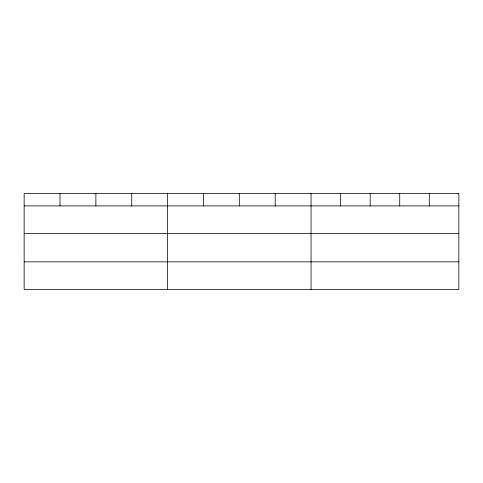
<?xml version="1.0" encoding="UTF-8"?>
<svg xmlns="http://www.w3.org/2000/svg" width="483" height="483" viewBox="0 0 483 483"><rect width="100%" height="100%" fill="white"/><g stroke="black" fill="none" stroke-linecap="round" stroke-linejoin="round"><path stroke-width="0.72" d="M24.15 205.897L458.85 205.897M24.15 233.458L458.85 233.458M24.15 261.858L458.85 261.858M429.29 193.58L429.29 205.897M399.731 193.58L399.731 205.897M370.171 193.58L370.171 205.897M340.612 193.58L340.612 205.897M311.052 193.58L311.052 289.42M275.189 193.58L275.189 205.897M239.326 193.58L239.326 205.897M203.464 193.58L203.464 205.897M167.601 193.58L167.601 289.42M131.738 193.58L131.738 205.897M95.876 193.58L95.876 205.897M60.013 193.58L60.013 205.897M458.85 193.58L24.15 193.58L24.15 289.42L458.85 289.42L458.85 193.58"/></g></svg>
